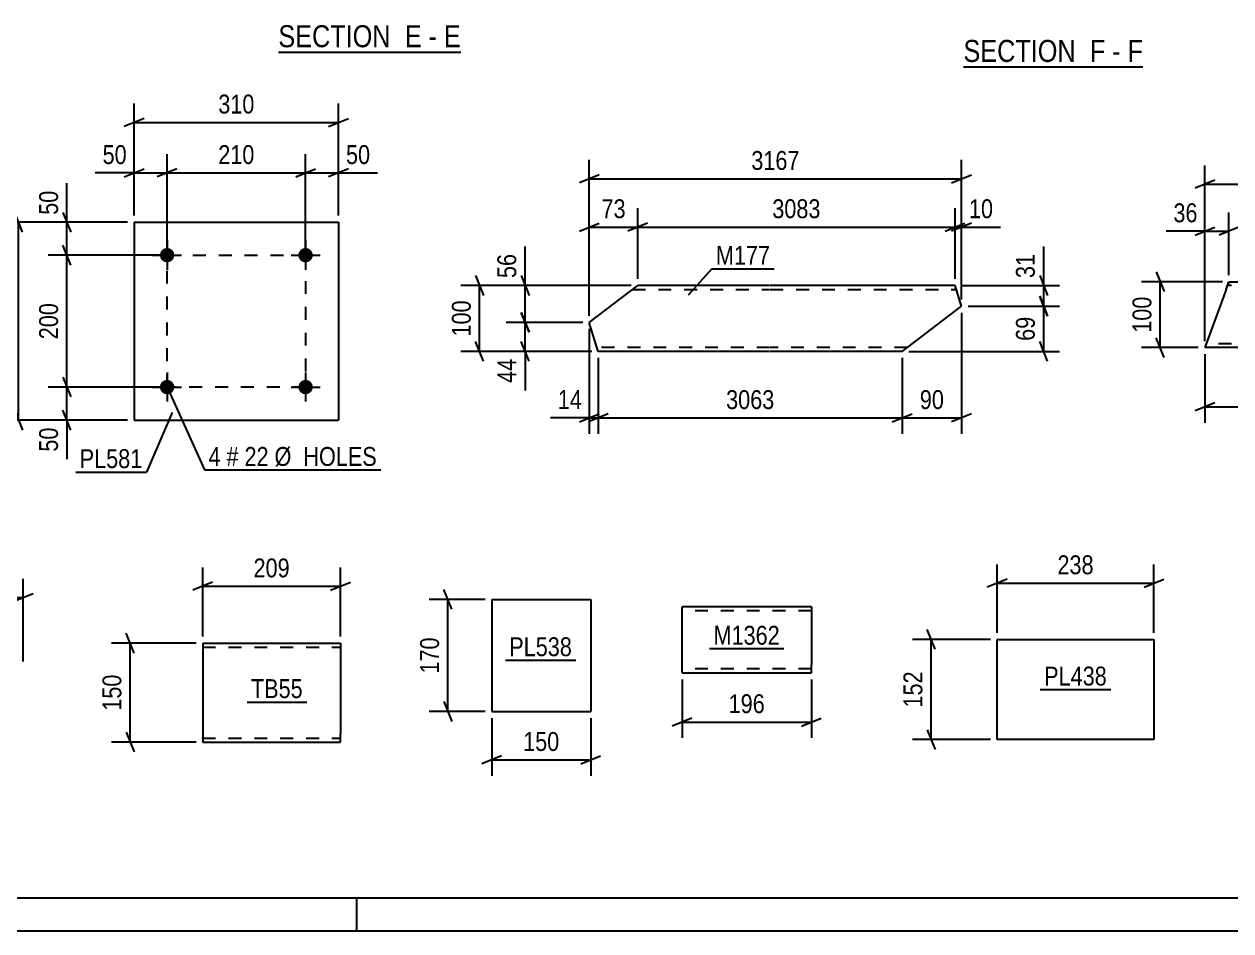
# Model space of a CAD drawing. Header units: millimetres. Extents: x 0 to 841, y 0 to 594.
# Drawn here: x 160.6 to 343.5, y 0 to 137.5 of the extents above; entities that cross this region are included whole.
import ezdxf

# ---------------------------------------------------------------- set-up
doc = ezdxf.new("R2010")
doc.units = ezdxf.units.MM
doc.linetypes.add('DXK_LINE_DOT2', pattern=[3.9198, 1.9599, -1.9599])
doc.styles.add('Arial Narrow', font='ARIALN.TTF', dxfattribs={"height": 0.2})

# ---------------------------------------------------------------- blocks, each defined once
blk = doc.blocks.new('Unknown-103609051-1133')
at = {"color": 5, "linetype": 'Continuous'}
for p, q in [((5, 5), (836, 5)), ((211, 0), (211, 5)), ((0, 0), (841, 0))]:
    blk.add_line(p, q, dxfattribs=at)
blk = doc.blocks.new('Unknown-103609051-16 - 6858')
at = {"color": 6, "linetype": 'Continuous'}
blk.add_line((199.12, 133.23), (226.76, 133.23), dxfattribs=at)
at = {"color": 0, "linetype": 'Continuous'}
for points in [[(217.23, 133.98), (217.23, 137.48), (199.12, 137.48), (199.12, 133.98)], [(220.83, 133.98), (220.83, 137.48), (218.28, 137.48), (218.28, 133.98)], [(223.16, 133.98), (223.16, 137.48), (221.88, 137.48), (221.88, 133.98)], [(226.76, 133.98), (226.76, 137.48), (224.21, 137.48), (224.21, 133.98)]]:
    blk.add_wipeout(points, dxfattribs=at)
at = {"color": 7, "linetype": 'Continuous', "style": 'Arial Narrow'}
for s, p in [('SECTION ', (199.12, 133.98)), ('E', (218.28, 133.98)), ('E', (224.21, 133.98)), ('-', (221.88, 133.98))]:
    blk.add_text(s, height=3.34, dxfattribs=at).set_placement(p)
blk = doc.blocks.new('Unknown-103609051-17 - 6463')
at = {"color": 6, "linetype": 'Continuous'}
blk.add_line((303, 131), (330.22, 131), dxfattribs=at)
at = {"color": 0, "linetype": 'Continuous'}
for points in [[(321.11, 131.75), (321.11, 135.25), (303, 135.25), (303, 131.75)], [(324.5, 131.75), (324.5, 135.25), (322.16, 135.25), (322.16, 131.75)], [(326.82, 131.75), (326.82, 135.25), (325.55, 135.25), (325.55, 131.75)], [(330.22, 131.75), (330.22, 135.25), (327.87, 135.25), (327.87, 131.75)]]:
    blk.add_wipeout(points, dxfattribs=at)
at = {"color": 7, "linetype": 'Continuous', "style": 'Arial Narrow'}
for s, p in [('SECTION ', (303, 131.75)), ('F', (322.16, 131.75)), ('F', (327.87, 131.75)), ('-', (325.55, 131.75))]:
    blk.add_text(s, height=3.34, dxfattribs=at).set_placement(p)
blk = doc.blocks.new('Part-103609051-2820 - 2806')
at = {"color": 2, "linetype": 'Continuous'}
for p, q in [((231.47, 50.26), (231.47, 33.26)), ((231.47, 50.26), (246.47, 50.26)), ((246.47, 50.26), (246.47, 33.26)), ((231.47, 33.26), (246.47, 33.26))]:
    blk.add_line(p, q, dxfattribs=at)
blk = doc.blocks.new('Part-103609051-3002 - 2986')
at = {"color": 2, "linetype": 'Continuous'}
for p, q in [((342.81, 97.23), (339.61, 88.43)), ((342.81, 97.23), (343.25, 98.43)), ((343.25, 98.43), (363.25, 98.43)), ((363.35, 98.43), (386.99, 98.43)), ((383.35, 88.43), (386.55, 97.23)), ((386.86, 98.08), (386.55, 97.23)), ((386.96, 98.34), (386.86, 98.08)), ((386.99, 98.43), (386.96, 98.34)), ((363.25, 88.43), (339.61, 88.43)), ((383.35, 88.43), (363.35, 88.43))]:
    blk.add_line(p, q, dxfattribs=at)
at = {"color": 7, "linetype": 'DXK_LINE_DOT2'}
for p, q in [((363.25, 97.83), (343.03, 97.83)), ((343.22, 98.34), (343.12, 98.08)), ((343.25, 98.43), (343.22, 98.34)), ((386.77, 97.83), (363.35, 97.83)), ((386.99, 98.43), (386.86, 98.08)), ((363.25, 89.03), (339.83, 89.03)), ((383.57, 89.03), (363.35, 89.03))]:
    blk.add_line(p, q, dxfattribs=at)
blk = doc.blocks.new('Part-103609051-1807 - 1791')
at = {"color": 2, "linetype": 'Continuous'}
for p, q in [((246.26, 92.26), (253.61, 97.86)), ((273.61, 97.86), (253.61, 97.86)), ((301.72, 97.86), (273.71, 97.86)), ((302.7, 94.71), (301.72, 97.86)), ((293.71, 87.86), (302.7, 94.71)), ((247.63, 87.86), (246.26, 92.26)), ((273.61, 87.86), (247.63, 87.86)), ((293.71, 87.86), (273.71, 87.86))]:
    blk.add_line(p, q, dxfattribs=at)
at = {"color": 7, "linetype": 'DXK_LINE_DOT2'}
for p, q in [((252.82, 97.26), (273.61, 97.26)), ((273.71, 97.26), (301.91, 97.26)), ((273.61, 88.46), (247.45, 88.46)), ((294.49, 88.46), (273.71, 88.46))]:
    blk.add_line(p, q, dxfattribs=at)
blk = doc.blocks.new('Part-103609051-7648 - 7644')
at = {"color": 2, "linetype": 'Continuous'}
for p, q in [((308.11, 29), (308.11, 44.2)), ((308.11, 44.2), (331.88, 44.2)), ((331.88, 44.2), (331.88, 29)), ((331.88, 29), (308.11, 29))]:
    blk.add_line(p, q, dxfattribs=at)
blk = doc.blocks.new('Part-103609051-2778 - 2763')
at = {"color": 2, "linetype": 'Continuous'}
for p, q in [((187.64, 43.62), (187.64, 43.62)), ((187.64, 43.62), (208.54, 43.62)), ((187.64, 43.62), (187.64, 28.71)), ((208.54, 43.62), (208.54, 43.62)), ((208.54, 43.62), (208.54, 29.82)), ((208.54, 28.62), (208.54, 29.82)), ((187.64, 28.62), (187.64, 28.71)), ((187.64, 28.62), (187.64, 28.62)), ((187.64, 28.62), (208.54, 28.62)), ((208.54, 28.62), (208.54, 28.62))]:
    blk.add_line(p, q, dxfattribs=at)
at = {"color": 7, "linetype": 'DXK_LINE_DOT2'}
for p, q in [((187.64, 43.62), (208.54, 43.62)), ((187.64, 43.62), (187.64, 43.62)), ((187.64, 43.02), (187.64, 43.02)), ((187.64, 43.02), (208.54, 43.02)), ((187.64, 43.02), (208.54, 43.02)), ((187.64, 42.42), (187.64, 42.42)), ((187.64, 42.42), (187.64, 42.42)), ((208.54, 43.62), (208.54, 43.62)), ((208.54, 43.53), (208.54, 43.53)), ((208.54, 43.27), (208.54, 43.27)), ((208.54, 43.02), (208.54, 43.02)), ((208.54, 42.98), (208.54, 43.02)), ((208.54, 43.02), (208.54, 42.98)), ((208.54, 42.88), (208.54, 42.98)), ((208.54, 42.98), (208.54, 42.88)), ((208.54, 42.88), (208.54, 42.88)), ((208.54, 42.42), (208.54, 42.42)), ((208.54, 42.42), (208.54, 42.42)), ((208.54, 29.27), (208.54, 29.59)), ((187.64, 29.22), (187.64, 29.27)), ((187.64, 29.22), (187.64, 29.22)), ((187.64, 29.22), (208.54, 29.22)), ((187.64, 29.22), (208.54, 29.22)), ((187.64, 28.62), (208.54, 28.62)), ((208.54, 29.22), (208.54, 29.27)), ((208.54, 29.22), (208.54, 29.22))]:
    blk.add_line(p, q, dxfattribs=at)
blk = doc.blocks.new('Part-103609051-7175 - 7171')
at = {"color": 2, "linetype": 'Continuous'}
for p, q in [((279.93, 49.13), (260.33, 49.13)), ((260.33, 39.22), (260.33, 49.13)), ((279.93, 49.13), (279.93, 40.33)), ((279.93, 39.13), (279.93, 40.33)), ((260.33, 39.22), (260.33, 39.13)), ((260.33, 39.13), (279.93, 39.13))]:
    blk.add_line(p, q, dxfattribs=at)
at = {"color": 7, "linetype": 'DXK_LINE_DOT2'}
for p, q in [((279.93, 48.53), (260.33, 48.53)), ((260.33, 39.73), (260.33, 39.78)), ((279.93, 39.73), (260.33, 39.73)), ((279.93, 39.78), (279.93, 40.1)), ((279.93, 39.73), (279.93, 39.78))]:
    blk.add_line(p, q, dxfattribs=at)
blk = doc.blocks.new('Bolt-103609051-7230 - 7191')
at = {"linetype": 'Continuous'}
for points in [[(183.34, 82.45, -1), (181.14, 82.45, -1)], [(204.34, 82.45, -1), (202.14, 82.45, -1)]]:
    blk.add_hatch(color=1, dxfattribs=at).paths.add_polyline_path(points)
at = {"color": 1, "linetype": 'Continuous'}
for p, q in [((182.24, 84.65), (182.24, 80.25)), ((203.24, 84.65), (203.24, 80.25)), ((180.04, 82.45), (184.44, 82.45)), ((201.04, 82.45), (205.44, 82.45))]:
    blk.add_line(p, q, dxfattribs=at)
blk = doc.blocks.new('Part-103609051-7197 - 7191')
at = {"color": 2, "linetype": 'Continuous'}
for p, q in [((177.24, 107.44), (177.24, 77.44)), ((177.24, 107.44), (208.24, 107.44)), ((208.24, 107.44), (208.24, 77.44)), ((177.24, 77.44), (208.24, 77.44))]:
    blk.add_line(p, q, dxfattribs=at)
blk = doc.blocks.new('Bolt-103609051-7235 - 7191')
at = {"linetype": 'Continuous'}
for points in [[(183.34, 102.45, -1), (181.14, 102.45, -1)], [(204.34, 102.45, -1), (202.14, 102.45, -1)]]:
    blk.add_hatch(color=1, dxfattribs=at).paths.add_polyline_path(points)
at = {"color": 1, "linetype": 'Continuous'}
for p, q in [((182.24, 104.65), (182.24, 100.25)), ((203.24, 104.65), (203.24, 100.25)), ((180.04, 102.45), (184.44, 102.45)), ((201.04, 102.45), (205.44, 102.45))]:
    blk.add_line(p, q, dxfattribs=at)
blk = doc.blocks.new('Rectangle-103609051-7344 - 7191')
at = {"color": 1, "linetype": 'DXK_LINE_DOT2'}
blk.add_lwpolyline([(182.24, 102.45), (203.24, 102.45), (203.24, 82.45), (182.24, 82.45), (182.24, 102.45)], close=True, dxfattribs=at)
blk = doc.blocks.new('StraightDimension-103609051-2822 - 2806')
at = {"color": 7, "linetype": 'Continuous'}
for p, q in [((231.47, 32.26), (231.47, 23.53)), ((246.47, 32.26), (246.47, 23.53)), ((232.97, 26.53), (229.97, 25.33)), ((231.47, 25.93), (246.47, 25.93)), ((244.97, 25.33), (247.97, 26.53))]:
    blk.add_line(p, q, dxfattribs=at)
at = {"color": 0}
blk.add_wipeout([(242.31, 26.68), (242.31, 30.88), (235.63, 30.88), (235.63, 26.68)], dxfattribs=at)
at = {"color": 3, "style": 'Arial Narrow'}
blk.add_text('150', height=2.863, dxfattribs=at).set_placement((236.23, 27.28))
blk = doc.blocks.new('StraightDimension-103609051-2833 - 2806')
at = {"color": 7, "linetype": 'Continuous'}
for p, q in [((225.42, 48.76), (224.22, 51.76)), ((230.47, 50.26), (221.97, 50.26)), ((224.82, 33.26), (224.82, 50.26)), ((230.47, 33.26), (221.97, 33.26)), ((224.22, 34.76), (225.42, 31.76))]:
    blk.add_line(p, q, dxfattribs=at)
at = {"color": 0}
blk.add_wipeout([(224.07, 45.1), (219.87, 45.1), (219.87, 38.41), (224.07, 38.41)], dxfattribs=at)
at = {"color": 3, "style": 'Arial Narrow'}
blk.add_text('170', height=2.863, rotation=90.0002, dxfattribs=at).set_placement((223.47, 39.01))
blk = doc.blocks.new('StraightDimension-103609051-3054 - 2986')
at = {"color": 7, "linetype": 'Continuous'}
for p, q in [((339.61, 87.43), (339.61, 77.04)), ((383.35, 87.43), (383.35, 77.04)), ((341.11, 80.04), (338.11, 78.84)), ((339.61, 79.44), (383.35, 79.44)), ((381.85, 78.84), (384.85, 80.04))]:
    blk.add_line(p, q, dxfattribs=at)
at = {"color": 0}
blk.add_wipeout([(365.74, 80.19), (365.74, 84.39), (357.23, 84.39), (357.23, 80.19)], dxfattribs=at)
at = {"color": 3, "style": 'Arial Narrow'}
blk.add_text('3225', height=2.863, dxfattribs=at).set_placement((357.83, 80.79))
blk = doc.blocks.new('StraightDimension-103609051-3018 - 2986')
at = {"color": 7, "linetype": 'Continuous'}
for p, q in [((339.61, 89.43), (339.61, 116.05)), ((386.99, 99.43), (386.99, 116.05)), ((341.11, 113.8), (338.11, 112.6)), ((385.49, 112.6), (388.49, 113.8)), ((339.61, 113.2), (386.99, 113.2))]:
    blk.add_line(p, q, dxfattribs=at)
at = {"color": 0}
blk.add_wipeout([(367.56, 113.95), (367.56, 118.15), (359.05, 118.15), (359.05, 113.95)], dxfattribs=at)
at = {"color": 3, "style": 'Arial Narrow'}
blk.add_text('3261', height=2.863, dxfattribs=at).set_placement((359.65, 114.55))
blk = doc.blocks.new('StraightDimension-103609051-3029 - 2986')
at = {"color": 7, "linetype": 'Continuous'}
for p, q in [((339.61, 89.43), (339.61, 108.94)), ((343.25, 99.43), (343.25, 108.94)), ((338.11, 105.49), (341.11, 106.69)), ((344.75, 106.69), (341.75, 105.49)), ((339.61, 106.09), (343.25, 106.09))]:
    blk.add_line(p, q, dxfattribs=at)
at = {"color": 0}
blk.add_wipeout([(339.09, 106.84), (339.09, 111.04), (334.23, 111.04), (334.23, 106.84)], dxfattribs=at)
at = {"color": 7, "linetype": 'Continuous'}
blk.add_line((339.61, 106.09), (333.71, 106.09), dxfattribs=at)
blk.add_line((339.61, 106.09), (333.71, 106.09), dxfattribs=at)
at = {"color": 3, "style": 'Arial Narrow'}
blk.add_text('36', height=2.863, dxfattribs=at).set_placement((334.83, 107.44))
blk = doc.blocks.new('StraightDimension-103609051-3005 - 2986')
at = {"color": 7, "linetype": 'Continuous'}
for p, q in [((332.24, 99.93), (333.44, 96.93)), ((342.25, 98.43), (329.99, 98.43)), ((332.84, 88.43), (332.84, 98.43)), ((333.44, 86.93), (332.24, 89.93)), ((338.61, 88.43), (329.99, 88.43))]:
    blk.add_line(p, q, dxfattribs=at)
at = {"color": 0}
blk.add_wipeout([(332.09, 96.78), (327.89, 96.78), (327.89, 90.09), (332.09, 90.09)], dxfattribs=at)
at = {"color": 3, "style": 'Arial Narrow'}
blk.add_text('100', height=2.863, rotation=90.0002, dxfattribs=at).set_placement((331.49, 90.69))
blk = doc.blocks.new('StraightDimension-103609051-1918 - 1791')
at = {"color": 7, "linetype": 'Continuous'}
for p, q in [((235.93, 99.36), (237.13, 96.36)), ((252.61, 97.86), (233.68, 97.86)), ((236.53, 92.26), (236.53, 97.86)), ((237.13, 90.76), (235.93, 93.76)), ((245.26, 92.26), (233.68, 92.26))]:
    blk.add_line(p, q, dxfattribs=at)
at = {"color": 0}
blk.add_wipeout([(235.78, 103.24), (231.58, 103.24), (231.58, 98.38), (235.78, 98.38)], dxfattribs=at)
at = {"color": 7, "linetype": 'Continuous'}
blk.add_line((236.53, 97.86), (236.53, 103.77), dxfattribs=at)
blk.add_line((236.53, 97.86), (236.53, 103.77), dxfattribs=at)
at = {"color": 3, "style": 'Arial Narrow'}
blk.add_text('56', height=2.863, rotation=90.0002, dxfattribs=at).set_placement((235.18, 98.98))
blk = doc.blocks.new('StraightDimension-103609051-1894 - 1791')
at = {"color": 7, "linetype": 'Continuous'}
for p, q in [((235.93, 93.76), (237.13, 90.76)), ((245.26, 92.26), (233.68, 92.26)), ((236.53, 87.86), (236.53, 92.26)), ((246.63, 87.86), (233.68, 87.86)), ((237.13, 86.36), (235.93, 89.36))]:
    blk.add_line(p, q, dxfattribs=at)
at = {"color": 0}
blk.add_wipeout([(235.78, 87.33), (231.58, 87.33), (231.58, 82.48), (235.78, 82.48)], dxfattribs=at)
at = {"color": 7, "linetype": 'Continuous'}
blk.add_line((236.53, 87.86), (236.53, 81.95), dxfattribs=at)
blk.add_line((236.53, 87.86), (236.53, 81.95), dxfattribs=at)
at = {"color": 3, "style": 'Arial Narrow'}
blk.add_text('44', height=2.863, rotation=90.0002, dxfattribs=at).set_placement((235.18, 83.08))
blk = doc.blocks.new('StraightDimension-103609051-2054 - 1791')
at = {"color": 7, "linetype": 'Continuous'}
for p, q in [((301.72, 98.86), (301.72, 109.56)), ((302.7, 95.71), (302.7, 109.56)), ((300.22, 106.11), (303.22, 107.31)), ((304.2, 107.31), (301.2, 106.11)), ((301.72, 106.71), (302.7, 106.71))]:
    blk.add_line(p, q, dxfattribs=at)
at = {"color": 0}
blk.add_wipeout([(308.08, 107.46), (308.08, 111.66), (303.23, 111.66), (303.23, 107.46)], dxfattribs=at)
at = {"color": 7, "linetype": 'Continuous'}
blk.add_line((302.7, 106.71), (308.61, 106.71), dxfattribs=at)
blk.add_line((302.7, 106.71), (308.61, 106.71), dxfattribs=at)
at = {"color": 3, "style": 'Arial Narrow'}
blk.add_text('10', height=2.863, dxfattribs=at).set_placement((303.83, 108.06))
blk = doc.blocks.new('StraightDimension-103609051-1943 - 1791')
at = {"color": 7, "linetype": 'Continuous'}
for p, q in [((302.7, 93.71), (302.7, 75.37)), ((293.71, 86.86), (293.71, 75.37)), ((292.21, 77.17), (295.21, 78.37)), ((293.71, 77.77), (302.7, 77.77)), ((304.2, 78.37), (301.2, 77.17))]:
    blk.add_line(p, q, dxfattribs=at)
at = {"color": 0}
blk.add_wipeout([(300.63, 78.52), (300.63, 82.72), (295.78, 82.72), (295.78, 78.52)], dxfattribs=at)
at = {"color": 3, "style": 'Arial Narrow'}
blk.add_text('90', height=2.863, dxfattribs=at).set_placement((296.38, 79.12))
blk = doc.blocks.new('StraightDimension-103609051-2002 - 1791')
at = {"color": 7, "linetype": 'Continuous'}
for p, q in [((246.26, 93.26), (246.26, 116.88)), ((302.7, 95.71), (302.7, 116.88)), ((247.76, 114.63), (244.76, 113.43)), ((246.26, 114.03), (302.7, 114.03)), ((301.2, 113.43), (304.2, 114.63))]:
    blk.add_line(p, q, dxfattribs=at)
at = {"color": 0}
blk.add_wipeout([(278.74, 114.78), (278.74, 118.98), (270.23, 118.98), (270.23, 114.78)], dxfattribs=at)
at = {"color": 3, "style": 'Arial Narrow'}
blk.add_text('3167', height=2.863, dxfattribs=at).set_placement((270.83, 115.38))
blk = doc.blocks.new('StraightDimension-103609051-1810 - 1791')
at = {"color": 7, "linetype": 'Continuous'}
for p, q in [((229.03, 99.36), (230.23, 96.36)), ((252.61, 97.86), (226.78, 97.86)), ((229.63, 87.86), (229.63, 97.86)), ((246.63, 87.86), (226.78, 87.86)), ((230.23, 86.36), (229.03, 89.36))]:
    blk.add_line(p, q, dxfattribs=at)
at = {"color": 0}
blk.add_wipeout([(228.88, 96.2), (224.68, 96.2), (224.68, 89.52), (228.88, 89.52)], dxfattribs=at)
at = {"color": 3, "style": 'Arial Narrow'}
blk.add_text('100', height=2.863, rotation=90.0002, dxfattribs=at).set_placement((228.28, 90.12))
blk = doc.blocks.new('StraightDimension-103609051-1844 - 1791')
at = {"color": 7, "linetype": 'Continuous'}
for p, q in [((314.56, 96.21), (315.76, 93.21)), ((303.7, 94.71), (317.56, 94.71)), ((315.16, 87.86), (315.16, 94.71)), ((294.71, 87.86), (317.56, 87.86)), ((315.76, 86.36), (314.56, 89.36))]:
    blk.add_line(p, q, dxfattribs=at)
at = {"color": 0}
blk.add_wipeout([(314.41, 93.71), (310.21, 93.71), (310.21, 88.86), (314.41, 88.86)], dxfattribs=at)
at = {"color": 3, "style": 'Arial Narrow'}
blk.add_text('69', height=2.863, rotation=90.0002, dxfattribs=at).set_placement((313.81, 89.46))
blk = doc.blocks.new('StraightDimension-103609051-1869 - 1791')
at = {"color": 7, "linetype": 'Continuous'}
for p, q in [((314.56, 99.36), (315.76, 96.36)), ((302.72, 97.86), (317.56, 97.86)), ((315.16, 94.71), (315.16, 97.86)), ((315.76, 93.21), (314.56, 96.21)), ((303.7, 94.71), (317.56, 94.71))]:
    blk.add_line(p, q, dxfattribs=at)
at = {"color": 0}
blk.add_wipeout([(314.41, 103.24), (310.21, 103.24), (310.21, 98.38), (314.41, 98.38)], dxfattribs=at)
at = {"color": 7, "linetype": 'Continuous'}
blk.add_line((315.16, 97.86), (315.16, 103.76), dxfattribs=at)
blk.add_line((315.16, 97.86), (315.16, 103.76), dxfattribs=at)
at = {"color": 3, "style": 'Arial Narrow'}
blk.add_text('31', height=2.863, rotation=90.0002, dxfattribs=at).set_placement((313.81, 98.98))
blk = doc.blocks.new('StraightDimension-103609051-1960 - 1791')
at = {"color": 7, "linetype": 'Continuous'}
for p, q in [((247.63, 86.86), (247.63, 75.37)), ((293.71, 86.86), (293.71, 75.37)), ((249.13, 78.37), (246.13, 77.17)), ((247.63, 77.77), (293.71, 77.77)), ((292.21, 77.17), (295.21, 78.37))]:
    blk.add_line(p, q, dxfattribs=at)
at = {"color": 0}
blk.add_wipeout([(274.93, 78.52), (274.93, 82.72), (266.41, 82.72), (266.41, 78.52)], dxfattribs=at)
at = {"color": 3, "style": 'Arial Narrow'}
blk.add_text('3063', height=2.863, dxfattribs=at).set_placement((267.01, 79.12))
blk = doc.blocks.new('StraightDimension-103609051-1984 - 1791')
at = {"color": 7, "linetype": 'Continuous'}
for p, q in [((246.26, 91.26), (246.26, 75.37)), ((247.63, 86.86), (247.63, 75.37)), ((244.76, 77.17), (247.76, 78.37)), ((249.13, 78.37), (246.13, 77.17)), ((246.26, 77.77), (247.63, 77.77))]:
    blk.add_line(p, q, dxfattribs=at)
at = {"color": 0}
blk.add_wipeout([(245.74, 78.52), (245.74, 82.72), (240.88, 82.72), (240.88, 78.52)], dxfattribs=at)
at = {"color": 7, "linetype": 'Continuous'}
blk.add_line((246.26, 77.77), (240.36, 77.77), dxfattribs=at)
blk.add_line((246.26, 77.77), (240.36, 77.77), dxfattribs=at)
at = {"color": 3, "style": 'Arial Narrow'}
blk.add_text('14', height=2.863, dxfattribs=at).set_placement((241.48, 79.12))
blk = doc.blocks.new('StraightDimension-103609051-2013 - 1791')
at = {"color": 7, "linetype": 'Continuous'}
for p, q in [((246.26, 93.26), (246.26, 109.56)), ((253.61, 98.86), (253.61, 109.56)), ((244.76, 106.11), (247.76, 107.31)), ((246.26, 106.71), (253.61, 106.71)), ((255.11, 107.31), (252.11, 106.11))]:
    blk.add_line(p, q, dxfattribs=at)
at = {"color": 0}
blk.add_wipeout([(252.36, 107.46), (252.36, 111.66), (247.51, 111.66), (247.51, 107.46)], dxfattribs=at)
at = {"color": 3, "style": 'Arial Narrow'}
blk.add_text('73', height=2.863, dxfattribs=at).set_placement((248.11, 108.06))
blk = doc.blocks.new('StraightDimension-103609051-2030 - 1791')
at = {"color": 7, "linetype": 'Continuous'}
for p, q in [((253.61, 98.86), (253.61, 109.56)), ((301.72, 98.86), (301.72, 109.56)), ((255.11, 107.31), (252.11, 106.11)), ((253.61, 106.71), (301.72, 106.71)), ((300.22, 106.11), (303.22, 107.31))]:
    blk.add_line(p, q, dxfattribs=at)
at = {"color": 0}
blk.add_wipeout([(281.92, 107.46), (281.92, 111.66), (273.41, 111.66), (273.41, 107.46)], dxfattribs=at)
at = {"color": 3, "style": 'Arial Narrow'}
blk.add_text('3083', height=2.863, dxfattribs=at).set_placement((274.01, 108.06))
blk = doc.blocks.new('StraightDimension-103609051-7650 - 7644')
at = {"color": 7, "linetype": 'Continuous'}
for p, q in [((308.11, 45.2), (308.11, 55.57)), ((331.88, 45.2), (331.88, 55.57)), ((309.61, 53.32), (306.61, 52.12)), ((330.38, 52.12), (333.38, 53.32)), ((308.11, 52.72), (331.88, 52.72))]:
    blk.add_line(p, q, dxfattribs=at)
at = {"color": 0}
blk.add_wipeout([(323.34, 53.47), (323.34, 57.67), (316.65, 57.67), (316.65, 53.47)], dxfattribs=at)
at = {"color": 3, "style": 'Arial Narrow'}
blk.add_text('238', height=2.863, dxfattribs=at).set_placement((317.25, 54.07))
blk = doc.blocks.new('StraightDimension-103609051-7661 - 7644')
at = {"color": 7, "linetype": 'Continuous'}
for p, q in [((307.11, 44.2), (295.26, 44.2)), ((298.71, 42.7), (297.51, 45.7)), ((298.11, 29), (298.11, 44.2)), ((297.51, 30.5), (298.71, 27.5)), ((307.11, 29), (295.26, 29))]:
    blk.add_line(p, q, dxfattribs=at)
at = {"color": 0}
blk.add_wipeout([(297.36, 39.94), (293.16, 39.94), (293.16, 33.26), (297.36, 33.26)], dxfattribs=at)
at = {"color": 3, "style": 'Arial Narrow'}
blk.add_text('152', height=2.863, rotation=90.0002, dxfattribs=at).set_placement((296.76, 33.86))
blk = doc.blocks.new('StraightDimension-103609051-2780 - 2763')
at = {"color": 7, "linetype": 'Continuous'}
for p, q in [((177.25, 42.12), (176.05, 45.12)), ((186.64, 43.62), (173.8, 43.62)), ((176.65, 28.62), (176.65, 43.62)), ((176.05, 30.12), (177.25, 27.12)), ((186.64, 28.62), (173.8, 28.62))]:
    blk.add_line(p, q, dxfattribs=at)
at = {"color": 0}
blk.add_wipeout([(175.9, 39.46), (171.7, 39.46), (171.7, 32.78), (175.9, 32.78)], dxfattribs=at)
at = {"color": 3, "style": 'Arial Narrow'}
blk.add_text('150', height=2.863, rotation=90.0002, dxfattribs=at).set_placement((175.3, 33.38))
blk = doc.blocks.new('StraightDimension-103609051-2791 - 2763')
at = {"color": 7, "linetype": 'Continuous'}
for p, q in [((187.64, 44.62), (187.64, 55.1)), ((208.54, 44.62), (208.54, 55.1)), ((189.14, 52.85), (186.14, 51.65)), ((187.64, 52.25), (208.54, 52.25)), ((207.04, 51.65), (210.04, 52.85))]:
    blk.add_line(p, q, dxfattribs=at)
at = {"color": 0}
blk.add_wipeout([(201.43, 53), (201.43, 57.2), (194.75, 57.2), (194.75, 53)], dxfattribs=at)
at = {"color": 3, "style": 'Arial Narrow'}
blk.add_text('209', height=2.863, dxfattribs=at).set_placement((195.35, 53.6))
blk = doc.blocks.new('StraightDimension-103609051-6844 - 6831')
at = {"color": 7, "linetype": 'Continuous'}
for p, q in [((120.32, 40.85), (120.32, 53.4)), ((160.42, 40.85), (160.42, 53.4)), ((121.82, 51.15), (118.82, 49.95)), ((120.32, 50.55), (160.42, 50.55)), ((158.92, 49.95), (161.92, 51.15))]:
    blk.add_line(p, q, dxfattribs=at)
at = {"color": 0}
blk.add_wipeout([(145.55, 51.3), (145.55, 55.5), (135.2, 55.5), (135.2, 51.3)], dxfattribs=at)
at = {"color": 3, "style": 'Arial Narrow'}
blk.add_text('13968', height=2.863, dxfattribs=at).set_placement((135.8, 51.9))
blk = doc.blocks.new('StraightDimension-103609051-7177 - 7171')
at = {"color": 7, "linetype": 'Continuous'}
for p, q in [((260.33, 38.13), (260.33, 29.26)), ((279.93, 38.13), (279.93, 29.26)), ((261.83, 32.26), (258.83, 31.06)), ((260.33, 31.66), (279.93, 31.66)), ((278.43, 31.06), (281.43, 32.26))]:
    blk.add_line(p, q, dxfattribs=at)
at = {"color": 0}
blk.add_wipeout([(273.47, 32.41), (273.47, 36.61), (266.79, 36.61), (266.79, 32.41)], dxfattribs=at)
at = {"color": 3, "style": 'Arial Narrow'}
blk.add_text('196', height=2.863, dxfattribs=at).set_placement((267.39, 33.01))
blk = doc.blocks.new('StraightDimension-103609051-7237 - 7191')
at = {"color": 7, "linetype": 'Continuous'}
for p, q in [((181.24, 82.45), (164.2, 82.45)), ((166.45, 83.95), (167.65, 80.95)), ((167.05, 77.44), (167.05, 82.45)), ((167.65, 75.94), (166.45, 78.94)), ((176.24, 77.44), (164.2, 77.44))]:
    blk.add_line(p, q, dxfattribs=at)
at = {"color": 0}
blk.add_wipeout([(166.3, 76.92), (162.1, 76.92), (162.1, 72.06), (166.3, 72.06)], dxfattribs=at)
at = {"color": 7, "linetype": 'Continuous'}
blk.add_line((167.05, 77.44), (167.05, 71.54), dxfattribs=at)
blk.add_line((167.05, 77.44), (167.05, 71.54), dxfattribs=at)
at = {"color": 3, "style": 'Arial Narrow'}
blk.add_text('50', height=2.863, rotation=90.0002, dxfattribs=at).set_placement((165.7, 72.66))
blk = doc.blocks.new('StraightDimension-103609051-7280 - 7191')
at = {"color": 7, "linetype": 'Continuous'}
for p, q in [((160.33, 105.94), (159.13, 108.94)), ((176.24, 107.44), (156.88, 107.44)), ((159.73, 77.44), (159.73, 107.44)), ((159.13, 78.94), (160.33, 75.94)), ((176.24, 77.44), (156.88, 77.44))]:
    blk.add_line(p, q, dxfattribs=at)
at = {"color": 0}
blk.add_wipeout([(158.98, 95.79), (154.78, 95.79), (154.78, 89.1), (158.98, 89.1)], dxfattribs=at)
at = {"color": 3, "style": 'Arial Narrow'}
blk.add_text('300', height=2.863, rotation=90.0002, dxfattribs=at).set_placement((158.38, 89.7))
blk = doc.blocks.new('StraightDimension-103609051-7250 - 7191')
at = {"color": 7, "linetype": 'Continuous'}
for p, q in [((167.65, 100.95), (166.45, 103.95)), ((181.24, 102.45), (164.2, 102.45)), ((167.05, 82.45), (167.05, 102.45)), ((181.24, 82.45), (164.2, 82.45)), ((166.45, 83.95), (167.65, 80.95))]:
    blk.add_line(p, q, dxfattribs=at)
at = {"color": 0}
blk.add_wipeout([(166.3, 95.79), (162.1, 95.79), (162.1, 89.1), (166.3, 89.1)], dxfattribs=at)
at = {"color": 3, "style": 'Arial Narrow'}
blk.add_text('200', height=2.863, rotation=90.0002, dxfattribs=at).set_placement((165.7, 89.7))
blk = doc.blocks.new('StraightDimension-103609051-7266 - 7191')
at = {"color": 7, "linetype": 'Continuous'}
for p, q in [((166.45, 108.94), (167.65, 105.94)), ((176.24, 107.44), (164.2, 107.44)), ((167.05, 102.45), (167.05, 107.44)), ((167.65, 100.95), (166.45, 103.95)), ((181.24, 102.45), (164.2, 102.45))]:
    blk.add_line(p, q, dxfattribs=at)
at = {"color": 0}
blk.add_wipeout([(166.3, 112.83), (162.1, 112.83), (162.1, 107.97), (166.3, 107.97)], dxfattribs=at)
at = {"color": 7, "linetype": 'Continuous'}
blk.add_line((167.05, 107.44), (167.05, 113.35), dxfattribs=at)
blk.add_line((167.05, 107.44), (167.05, 113.35), dxfattribs=at)
at = {"color": 3, "style": 'Arial Narrow'}
blk.add_text('50', height=2.863, rotation=90.0002, dxfattribs=at).set_placement((165.7, 108.57))
blk = doc.blocks.new('StraightDimension-103609051-7291 - 7191')
at = {"color": 7, "linetype": 'Continuous'}
for p, q in [((177.24, 108.44), (177.24, 125.43)), ((208.24, 108.44), (208.24, 125.43)), ((178.74, 123.18), (175.74, 121.98)), ((206.74, 121.98), (209.74, 123.18)), ((177.24, 122.58), (208.24, 122.58))]:
    blk.add_line(p, q, dxfattribs=at)
at = {"color": 0}
blk.add_wipeout([(196.08, 123.33), (196.08, 127.53), (189.4, 127.53), (189.4, 123.33)], dxfattribs=at)
at = {"color": 3, "style": 'Arial Narrow'}
blk.add_text('310', height=2.863, dxfattribs=at).set_placement((190, 123.93))
blk = doc.blocks.new('StraightDimension-103609051-7302 - 7191')
at = {"color": 7, "linetype": 'Continuous'}
for p, q in [((203.24, 103.45), (203.24, 117.77)), ((208.24, 108.44), (208.24, 117.77)), ((201.74, 114.32), (204.74, 115.52)), ((209.74, 115.52), (206.74, 114.32)), ((203.24, 114.92), (208.24, 114.92))]:
    blk.add_line(p, q, dxfattribs=at)
at = {"color": 0}
blk.add_wipeout([(213.62, 115.67), (213.62, 119.87), (208.77, 119.87), (208.77, 115.67)], dxfattribs=at)
at = {"color": 7, "linetype": 'Continuous'}
blk.add_line((208.24, 114.92), (214.15, 114.92), dxfattribs=at)
blk.add_line((208.24, 114.92), (214.15, 114.92), dxfattribs=at)
at = {"color": 3, "style": 'Arial Narrow'}
blk.add_text('50', height=2.863, dxfattribs=at).set_placement((209.37, 116.27))
blk = doc.blocks.new('StraightDimension-103609051-7315 - 7191')
at = {"color": 7, "linetype": 'Continuous'}
for p, q in [((182.24, 103.45), (182.24, 117.77)), ((203.24, 103.45), (203.24, 117.77)), ((183.74, 115.52), (180.74, 114.32)), ((201.74, 114.32), (204.74, 115.52)), ((182.24, 114.92), (203.24, 114.92))]:
    blk.add_line(p, q, dxfattribs=at)
at = {"color": 0}
blk.add_wipeout([(196.08, 115.67), (196.08, 119.87), (189.4, 119.87), (189.4, 115.67)], dxfattribs=at)
at = {"color": 3, "style": 'Arial Narrow'}
blk.add_text('210', height=2.863, dxfattribs=at).set_placement((190, 116.27))
blk = doc.blocks.new('StraightDimension-103609051-7331 - 7191')
at = {"color": 7, "linetype": 'Continuous'}
for p, q in [((177.24, 108.44), (177.24, 117.77)), ((182.24, 103.45), (182.24, 117.77)), ((175.74, 114.32), (178.74, 115.52)), ((183.74, 115.52), (180.74, 114.32)), ((177.24, 114.92), (182.24, 114.92))]:
    blk.add_line(p, q, dxfattribs=at)
at = {"color": 0}
blk.add_wipeout([(176.72, 115.67), (176.72, 119.87), (171.86, 119.87), (171.86, 115.67)], dxfattribs=at)
at = {"color": 7, "linetype": 'Continuous'}
blk.add_line((177.24, 114.92), (171.34, 114.92), dxfattribs=at)
blk.add_line((177.24, 114.92), (171.34, 114.92), dxfattribs=at)
at = {"color": 3, "style": 'Arial Narrow'}
blk.add_text('50', height=2.863, dxfattribs=at).set_placement((172.46, 116.27))
blk = doc.blocks.new('Mark-103609051-2818 - 2806')
at = {"color": 0}
blk.add_wipeout([(243.64, 41.65), (243.64, 44.65), (234.13, 44.65), (234.13, 41.65)], dxfattribs=at)
blk.add_wipeout([(243.64, 41.65), (243.64, 44.65), (234.13, 44.65), (234.13, 41.65)], dxfattribs=at)
at = {"color": 30, "linetype": 'Continuous'}
blk.add_line((233.53, 41.05), (244.24, 41.05), dxfattribs=at)
at = {"color": 3, "style": 'Arial Narrow'}
blk.add_text('PL538', height=2.863, dxfattribs=at).set_placement((234.13, 41.65))
blk = doc.blocks.new('Mark-103609051-1803 - 1791')
at = {"color": 0}
blk.add_wipeout([(273.69, 101), (273.69, 104), (265.46, 104), (265.46, 101)], dxfattribs=at)
blk.add_wipeout([(273.69, 101), (273.69, 104), (265.46, 104), (265.46, 101)], dxfattribs=at)
at = {"color": 30, "linetype": 'Continuous'}
for p, q in [((261.29, 96.46), (264.86, 100.4)), ((264.86, 100.4), (274.29, 100.4))]:
    blk.add_line(p, q, dxfattribs=at)
at = {"color": 3, "style": 'Arial Narrow'}
blk.add_text('M177', height=2.863, dxfattribs=at).set_placement((265.46, 101))
blk = doc.blocks.new('Mark-103609051-7646 - 7644')
at = {"color": 0}
blk.add_wipeout([(324.75, 37.2), (324.75, 40.2), (315.24, 40.2), (315.24, 37.2)], dxfattribs=at)
blk.add_wipeout([(324.75, 37.2), (324.75, 40.2), (315.24, 40.2), (315.24, 37.2)], dxfattribs=at)
at = {"color": 30, "linetype": 'Continuous'}
blk.add_line((314.64, 36.6), (325.35, 36.6), dxfattribs=at)
at = {"color": 3, "style": 'Arial Narrow'}
blk.add_text('PL438', height=2.863, dxfattribs=at).set_placement((315.24, 37.2))
blk = doc.blocks.new('Mark-103609051-2776 - 2763')
at = {"color": 0}
blk.add_wipeout([(202.81, 35.3), (202.81, 38.3), (194.96, 38.3), (194.96, 35.3)], dxfattribs=at)
blk.add_wipeout([(202.81, 35.3), (202.81, 38.3), (194.96, 38.3), (194.96, 35.3)], dxfattribs=at)
at = {"color": 30, "linetype": 'Continuous'}
blk.add_line((194.36, 34.7), (203.41, 34.7), dxfattribs=at)
at = {"color": 3, "style": 'Arial Narrow'}
blk.add_text('TB55', height=2.863, dxfattribs=at).set_placement((194.96, 35.3))
blk = doc.blocks.new('Mark-103609051-7173 - 7171')
at = {"color": 0}
blk.add_wipeout([(275.16, 43.39), (275.16, 46.39), (265.1, 46.39), (265.1, 43.39)], dxfattribs=at)
blk.add_wipeout([(275.16, 43.39), (275.16, 46.39), (265.1, 46.39), (265.1, 43.39)], dxfattribs=at)
at = {"color": 30, "linetype": 'Continuous'}
blk.add_line((264.5, 42.79), (275.76, 42.79), dxfattribs=at)
at = {"color": 3, "style": 'Arial Narrow'}
blk.add_text('M1362', height=2.863, dxfattribs=at).set_placement((265.1, 43.39))
blk = doc.blocks.new('Mark-103609051-7193 - 7191')
at = {"color": 0}
blk.add_wipeout([(178.5, 70.17), (178.5, 73.17), (168.99, 73.17), (168.99, 70.17)], dxfattribs=at)
blk.add_wipeout([(178.5, 70.17), (178.5, 73.17), (168.99, 73.17), (168.99, 70.17)], dxfattribs=at)
at = {"color": 30, "linetype": 'Continuous'}
for p in [(183.02, 78.59), (168.39, 69.57)]:
    blk.add_line(p, (179.1, 69.57), dxfattribs=at)
at = {"color": 3, "style": 'Arial Narrow'}
blk.add_text('PL581', height=2.863, dxfattribs=at).set_placement((168.99, 70.17))
blk = doc.blocks.new('MarkSet-103609051-7391 - 7191')
at = {"color": 0}
blk.add_wipeout([(190.35, 70.5), (190.35, 73.5), (188.52, 73.5), (188.52, 70.5)], dxfattribs=at)
blk.add_wipeout([(190.35, 70.5), (190.35, 73.5), (188.52, 73.5), (188.52, 70.5)], dxfattribs=at)
at = {"color": 7, "linetype": 'Continuous'}
blk.add_line((182.24, 82.45), (187.92, 69.9), dxfattribs=at)
at = {"color": 3, "style": 'Arial Narrow'}
blk.add_text('4', height=2.86, dxfattribs=at).set_placement((188.52, 70.5))
at = {"color": 0}
blk.add_wipeout([(193.08, 70.5), (193.08, 73.5), (191.25, 73.5), (191.25, 70.5)], dxfattribs=at)
blk.add_wipeout([(193.08, 70.5), (193.08, 73.5), (191.25, 73.5), (191.25, 70.5)], dxfattribs=at)
at = {"color": 3, "style": 'Arial Narrow'}
blk.add_text('#', height=2.86, dxfattribs=at).set_placement((191.25, 70.5))
at = {"color": 0}
blk.add_wipeout([(197.63, 70.5), (197.63, 73.5), (193.98, 73.5), (193.98, 70.5)], dxfattribs=at)
blk.add_wipeout([(197.63, 70.5), (197.63, 73.5), (193.98, 73.5), (193.98, 70.5)], dxfattribs=at)
at = {"color": 3, "style": 'Arial Narrow'}
blk.add_text('22', height=2.863, dxfattribs=at).set_placement((193.98, 70.5))
at = {"color": 0}
blk.add_wipeout([(214.06, 70.5), (214.06, 73.5), (198.53, 73.5), (198.53, 70.5)], dxfattribs=at)
blk.add_wipeout([(214.06, 70.5), (214.06, 73.5), (198.53, 73.5), (198.53, 70.5)], dxfattribs=at)
at = {"color": 7, "linetype": 'Continuous'}
blk.add_line((187.92, 69.9), (214.66, 69.9), dxfattribs=at)
at = {"color": 3, "style": 'Arial Narrow'}
blk.add_text('Ø  HOLES', height=2.863, dxfattribs=at).set_placement((198.53, 70.5))

msp = doc.modelspace()

# ---------------------------------------------------------------- block references
for name in ['Unknown-103609051-1133', 'Part-103609051-7197 - 7191', 'Bolt-103609051-7235 - 7191', 'Rectangle-103609051-7344 - 7191', 'Part-103609051-1807 - 1791', 'Part-103609051-3002 - 2986', 'Bolt-103609051-7230 - 7191', 'Part-103609051-2820 - 2806', 'Part-103609051-7175 - 7171', 'Part-103609051-7648 - 7644', 'Part-103609051-2778 - 2763']:
    msp.add_blockref(name, (0, 0))

# ---------------------------------------------------------------- next in the draw order: block references
for name in ['Unknown-103609051-16 - 6858', 'Unknown-103609051-17 - 6463', 'StraightDimension-103609051-3018 - 2986', 'StraightDimension-103609051-2054 - 1791', 'StraightDimension-103609051-1918 - 1791', 'StraightDimension-103609051-1943 - 1791', 'StraightDimension-103609051-3054 - 2986', 'StraightDimension-103609051-7237 - 7191', 'StraightDimension-103609051-7650 - 7644', 'StraightDimension-103609051-6844 - 6831', 'Mark-103609051-7173 - 7171', 'StraightDimension-103609051-2780 - 2763', 'Mark-103609051-2818 - 2806', 'Mark-103609051-7646 - 7644', 'Mark-103609051-2776 - 2763', 'StraightDimension-103609051-7177 - 7171', 'StraightDimension-103609051-2822 - 2806']:
    msp.add_blockref(name, (0, 0))

# ---------------------------------------------------------------- next in the draw order: block references
for name in ['StraightDimension-103609051-3029 - 2986', 'StraightDimension-103609051-7280 - 7191', 'StraightDimension-103609051-1894 - 1791', 'StraightDimension-103609051-2791 - 2763', 'StraightDimension-103609051-2833 - 2806', 'StraightDimension-103609051-7661 - 7644']:
    msp.add_blockref(name, (0, 0))

# ---------------------------------------------------------------- next in the draw order: block references
for name in ['StraightDimension-103609051-2002 - 1791', 'StraightDimension-103609051-7250 - 7191', 'StraightDimension-103609051-3005 - 2986', 'Mark-103609051-7193 - 7191']:
    msp.add_blockref(name, (0, 0))

# ---------------------------------------------------------------- next in the draw order: block references
for name in ['StraightDimension-103609051-7266 - 7191', 'StraightDimension-103609051-1810 - 1791', 'StraightDimension-103609051-1844 - 1791', 'MarkSet-103609051-7391 - 7191']:
    msp.add_blockref(name, (0, 0))

# ---------------------------------------------------------------- next in the draw order: block references
for name in ['StraightDimension-103609051-7291 - 7191', 'StraightDimension-103609051-2013 - 1791', 'StraightDimension-103609051-1869 - 1791', 'StraightDimension-103609051-1960 - 1791']:
    msp.add_blockref(name, (0, 0))

# ---------------------------------------------------------------- next in the draw order: block references
for name in ['StraightDimension-103609051-7302 - 7191', 'StraightDimension-103609051-2030 - 1791', 'StraightDimension-103609051-1984 - 1791']:
    msp.add_blockref(name, (0, 0))

# ---------------------------------------------------------------- next in the draw order: block references
for name in ['StraightDimension-103609051-7315 - 7191', 'Mark-103609051-1803 - 1791']:
    msp.add_blockref(name, (0, 0))

# ---------------------------------------------------------------- next in the draw order: block references
msp.add_blockref('StraightDimension-103609051-7331 - 7191', (0, 0))

doc.saveas('drawing.dxf')
